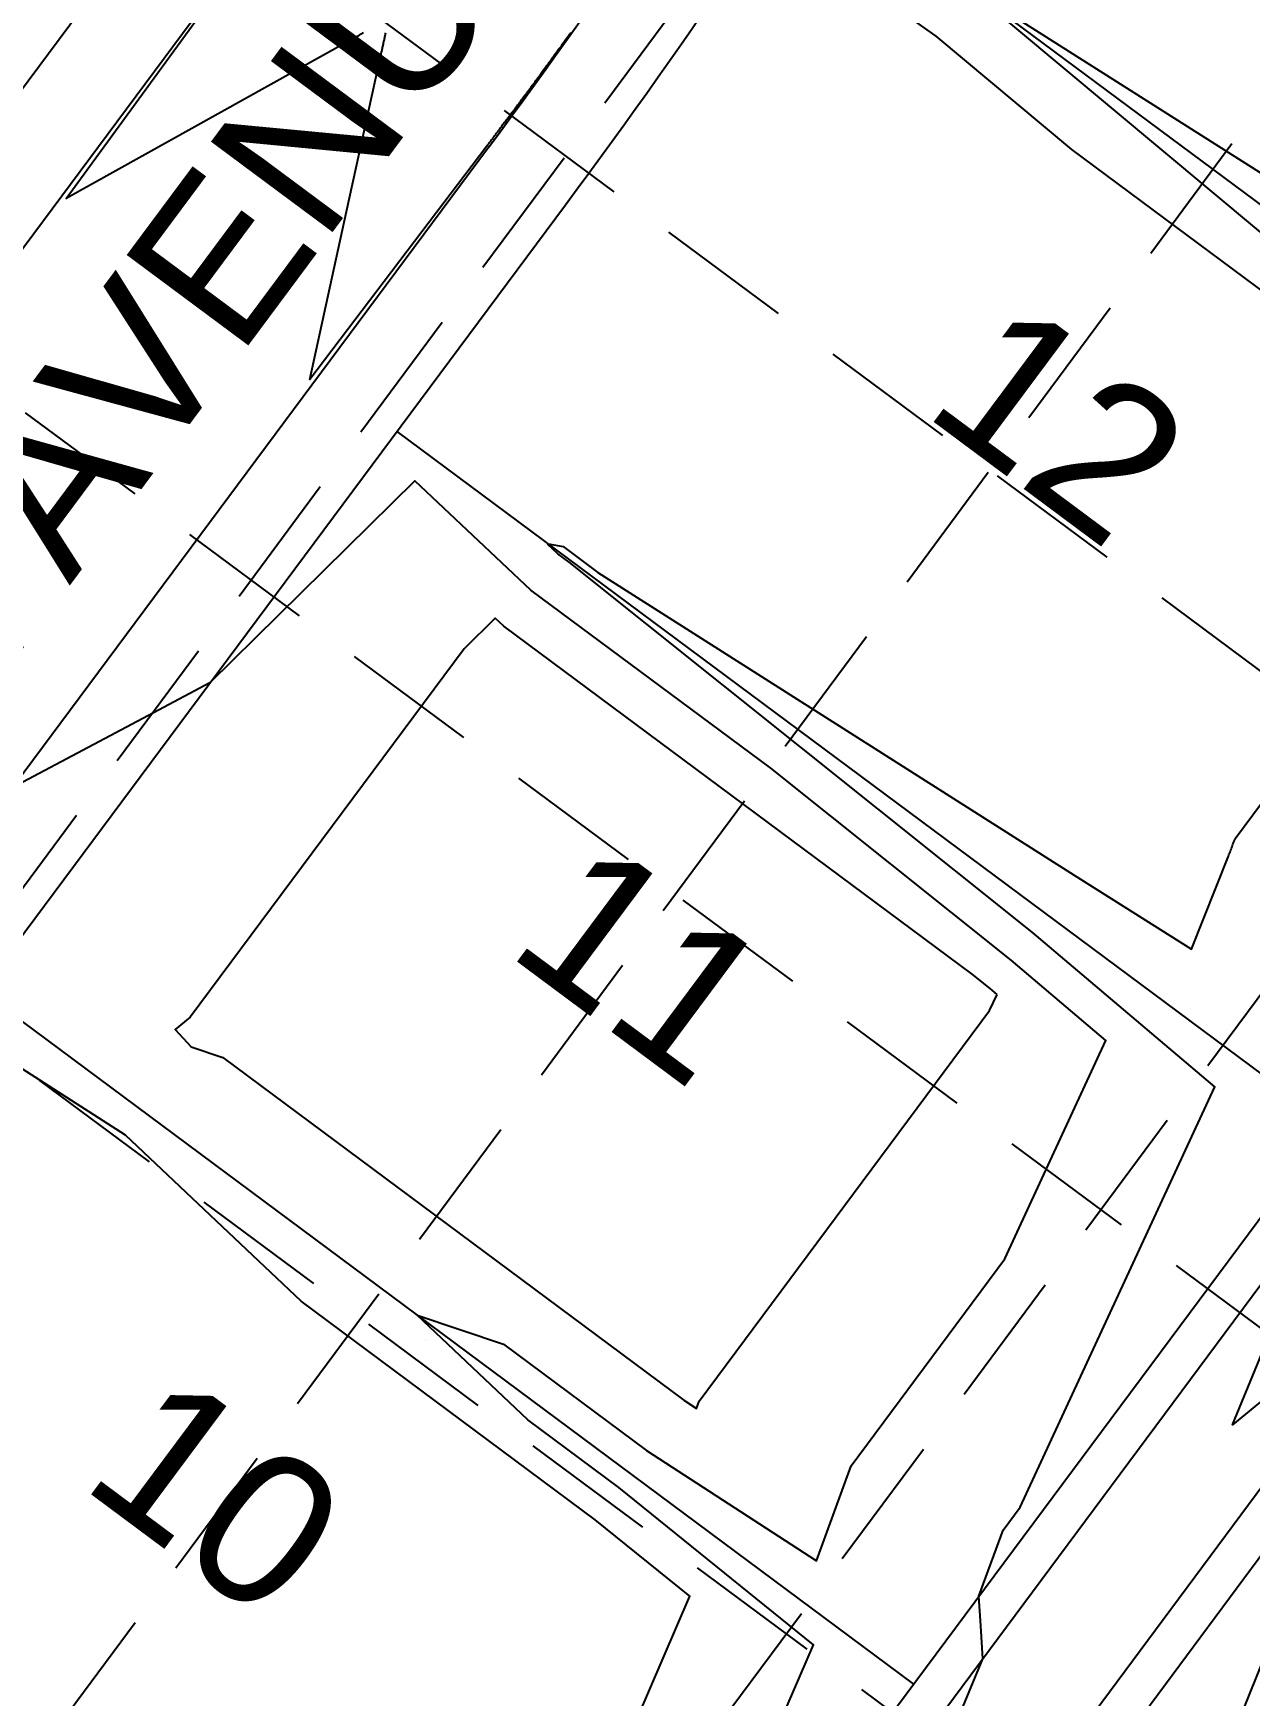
# Model space of a CAD drawing. Header units: feet. Extents: x 2260 to 6199, y 3666 to 7344.
# Drawn here: x 3555.1 to 3675.4, y 6268.5 to 6433.1 of the extents above; entities that cross this region are included whole.
import ezdxf
from ezdxf.enums import TextEntityAlignment as Align

# ---------------------------------------------------------------- set-up
doc = ezdxf.new("R2010")
doc.units = ezdxf.units.FT
doc.header["$LTSCALE"] = 40
doc.header["$MEASUREMENT"] = 0
doc.linetypes.add('HIDDEN', pattern=[0.375, 0.25, -0.125])
for name, color, linetype in [('EOP-PROP', 4, 'CONTINUOUS'), ('FLOW-ARROWS', 253, 'CONTINUOUS'), ('GRID', 254, 'HIDDEN'), ('LOT-NOS', 4, 'CONTINUOUS'), ('lots-line', 4, 'CONTINUOUS'), ('PC', 43, 'CONTINUOUS'), ('ST-ROW', 2, 'CONTINUOUS'), ('STREET-NAME', 3, 'CONTINUOUS')]:
    doc.layers.add(name, color=color, linetype=linetype)
doc.styles.get("Standard").update_dxf_attribs({"font": 'ARIAL.TTF'})

msp = doc.modelspace()

# ---------------------------------------------------------------- linework, layer by layer
at = {"layer": 'EOP-PROP', "color": 7}
for p, q in [((3575.21, 6440.26), (3291.97, 6059.19)), ((3600.09, 6421.76), (3316.84, 6040.68)), ((3419.91, 5963.95), (3703.22, 6345.1)), ((3429.54, 5956.78), (3712.86, 6337.95))]:
    msp.add_line(p, q, dxfattribs=at)
msp.add_arc((3092.69, 6798.92), 632.23, 323.37652, 334.52686, dxfattribs=at)
at = {"layer": 'FLOW-ARROWS', "color": 7}
for points in [[(3672.32, 6420.55, 0, 1.67, 0), (3668.31, 6423.54, 0, 0, 0), (3658.38, 6430.93, 0, 0, 0)], [(3618.96, 6410.83, 0, 1.67, 0), (3615.36, 6407.36, 0, 0, 0), (3610.22, 6402.42, 0, 0, 0)], [(3607.99, 6391.3, 0, 1.67, 0), (3608.94, 6396.21, 0, 0, 0), (3609.49, 6399.06, 0, 0, 0)], [(3634.81, 6361.71, 0, 1.67, 0), (3630.8, 6364.7, 0, 0, 0), (3620.86, 6372.1, 0, 0, 0)], [(3552.64, 6337.5, 0, 1.67, 0), (3556.66, 6334.51, 0, 0, 0), (3562.47, 6330.18, 0, 0, 0)], [(3593.84, 6303.81, 0, 1.67, 0), (3589.83, 6306.79, 0, 0, 0), (3579.89, 6314.19, 0, 0, 0)]]:
    msp.add_lwpolyline(points, format="xyseb", dxfattribs=at)
at = {"layer": 'GRID', "linetype": 'HIDDEN', "ltscale": 1.35}
for p, q in [((3981.42, 6925.01), (2891.93, 5455.31)), ((4023.39, 6893.89), (2933.91, 5424.19)), ((4065.21, 6862.27), (2976.02, 5392.97)), ((3146.15, 6763.08), (5748.58, 4833.91)), ((3115.04, 6721.11), (5717.47, 4791.93)), ((3083.92, 6679.13), (5686.35, 4749.96))]:
    msp.add_line(p, q, dxfattribs=at)
at = {"layer": 'lots-line', "color": 7}
for p, q in [((3631.14, 6449.81), (3723.6, 6381.08)), ((3591.03, 6393.65), (3683.33, 6325.04)), ((3416.7, 5966.34), (3700.01, 6347.49)), ((3549.87, 6338.27), (3642.17, 6269.67)), ((3432.75, 5954.4), (3716.07, 6335.56))]:
    msp.add_line(p, q, dxfattribs=at)
at = {"layer": 'PC', "color": 43, "flags": 128}
for points, elevation in [([(3692.06, 6396.11), (3657.82, 6421.56), (3644.41, 6432.77), (3628.94, 6443.74)], 564), ([(3587.73, 6433.1), (3587.65, 6433.06), (3587.58, 6433.02), (3587.49, 6432.97), (3587.41, 6432.93), (3587.34, 6432.88), (3587.26, 6432.84), (3587.18, 6432.79), (3587.1, 6432.75), (3587.02, 6432.71), (3586.95, 6432.66), (3586.87, 6432.62), (3586.8, 6432.58), (3586.72, 6432.54), (3586.64, 6432.49), (3586.53, 6432.43), (3586.46, 6432.39), (3586.38, 6432.35), (3586.3, 6432.31), (3586.23, 6432.26), (3586.15, 6432.22), (3586.08, 6432.18), (3558.33, 6416.71), (3575.38, 6440.13)], 564), ([(3681.27, 6409.39), (3647.22, 6437.85), (3697.73, 6405.78)], 563), ([(3608.24, 6433.1), (3608.14, 6432.96), (3608.12, 6432.94), (3608.02, 6432.8), (3608, 6432.77), (3607.98, 6432.75), (3607.88, 6432.61), (3607.87, 6432.59), (3607.77, 6432.45), (3607.67, 6432.32), (3607.65, 6432.29), (3607.63, 6432.26), (3607.53, 6432.13), (3607.43, 6431.99), (3607.41, 6431.97), (3607.39, 6431.94), (3607.3, 6431.8), (3607.28, 6431.77), (3607.18, 6431.64), (3607.08, 6431.51), (3607.06, 6431.48), (3607.04, 6431.45), (3606.94, 6431.32), (3606.92, 6431.29), (3606.82, 6431.16), (3606.73, 6431.03), (3606.71, 6431), (3606.61, 6430.87), (3606.59, 6430.83), (3606.56, 6430.8), (3606.47, 6430.67), (3606.45, 6430.64), (3606.35, 6430.51), (3606.33, 6430.48), (3606.23, 6430.35), (3606.21, 6430.32), (3606.12, 6430.19), (3606.09, 6430.15), (3606, 6430.03), (3605.97, 6429.99), (3605.88, 6429.87), (3605.79, 6429.74), (3605.76, 6429.71), (3605.73, 6429.67), (3605.64, 6429.54), (3605.55, 6429.42), (3605.52, 6429.38), (3605.43, 6429.26), (3605.41, 6429.22), (3605.38, 6429.18), (3605.29, 6429.06), (3605.2, 6428.94), (3605.17, 6428.9), (3605.08, 6428.78), (3605.05, 6428.74), (3605.02, 6428.7), (3604.93, 6428.58), (3604.84, 6428.46), (3604.81, 6428.42), (3604.78, 6428.38), (3604.69, 6428.26), (3604.61, 6428.14), (3604.58, 6428.1), (3604.49, 6427.98), (3604.46, 6427.93), (3604.42, 6427.89), (3604.34, 6427.77), (3604.3, 6427.73), (3604.22, 6427.61), (3604.13, 6427.5), (3604.1, 6427.45), (3604.01, 6427.34), (3603.98, 6427.29), (3603.9, 6427.18), (3603.86, 6427.13), (3603.83, 6427.08), (3603.74, 6426.97), (3603.71, 6426.92), (3603.62, 6426.81), (3603.59, 6426.76), (3603.5, 6426.65), (3603.42, 6426.54), (3603.38, 6426.49), (3603.35, 6426.44), (3603.26, 6426.33), (3603.23, 6426.28), (3603.14, 6426.17), (3603.06, 6426.06), (3603.03, 6426.01), (3602.99, 6425.96), (3602.91, 6425.85), (3602.83, 6425.74), (3602.79, 6425.69), (3602.75, 6425.64), (3602.67, 6425.53), (3602.59, 6425.42), (3602.55, 6425.37), (3602.51, 6425.31), (3602.43, 6425.21), (3602.39, 6425.15), (3602.31, 6425.05), (3602.27, 6424.99), (3602.19, 6424.89), (3602.15, 6424.83), (3602.07, 6424.73), (3602.03, 6424.67), (3601.95, 6424.57), (3601.9, 6424.51), (3601.83, 6424.41), (3601.75, 6424.31), (3601.71, 6424.25), (3601.66, 6424.19), (3601.59, 6424.09), (3601.54, 6424.03), (3601.47, 6423.93), (3601.39, 6423.83), (3601.35, 6423.77), (3601.3, 6423.71), (3601.23, 6423.61), (3601.15, 6423.51), (3601.11, 6423.45), (3601.06, 6423.39), (3600.99, 6423.29), (3600.91, 6423.19), (3600.87, 6423.13), (3600.79, 6423.03), (3600.75, 6422.97), (3600.7, 6422.91), (3600.62, 6422.81), (3600.55, 6422.71), (3600.5, 6422.65), (3600.46, 6422.59), (3600.38, 6422.49), (3600.31, 6422.4), (3600.26, 6422.33), (3600.21, 6422.27), (3600.14, 6422.17), (3600.07, 6422.08), (3600.02, 6422.01), (3599.97, 6421.94), (3599.93, 6421.89), (3593.5, 6413.42), (3582.41, 6398.81), (3586.06, 6415.41), (3589.23, 6429.84), (3589.25, 6429.92), (3589.25, 6429.94), (3589.27, 6430.03), (3589.29, 6430.11), (3589.3, 6430.14), (3589.31, 6430.22), (3589.33, 6430.31), (3589.34, 6430.33), (3589.36, 6430.42), (3589.38, 6430.5), (3589.38, 6430.52), (3589.4, 6430.61), (3589.42, 6430.7), (3589.42, 6430.72), (3589.44, 6430.8), (3589.46, 6430.89), (3589.48, 6430.98), (3589.49, 6431), (3589.5, 6431.08), (3589.52, 6431.17), (3589.53, 6431.19), (3589.55, 6431.28), (3589.57, 6431.37), (3589.57, 6431.38), (3589.59, 6431.47), (3589.61, 6431.56), (3589.61, 6431.58), (3589.63, 6431.67), (3589.65, 6431.75), (3589.65, 6431.77), (3589.67, 6431.86), (3589.69, 6431.95), (3589.7, 6431.96), (3589.72, 6432.05), (3589.73, 6432.14), (3589.75, 6432.23), (3589.76, 6432.25), (3589.78, 6432.34), (3589.8, 6432.43), (3589.8, 6432.44), (3589.82, 6432.53), (3589.84, 6432.62), (3589.84, 6432.63), (3589.86, 6432.72), (3589.88, 6432.81), (3589.88, 6432.83), (3589.9, 6432.92), (3589.92, 6433.01), (3589.92, 6433.02), (3589.94, 6433.11)], 564), ([(3621.41, 6248.41), (3632.26, 6273.56), (3613.01, 6289.12), (3603.99, 6295.83), (3593.04, 6306.18), (3601.58, 6303.31), (3615.74, 6292.79), (3632.56, 6281.88), (3635.99, 6291.28), (3651.2, 6311.76), (3661.2, 6333.37), (3651.81, 6341.31), (3628.03, 6360.31), (3604.29, 6377.96), (3592.82, 6388.77), (3572.54, 6368.77), (3566.95, 6365.8), (3552.98, 6358.38)], 565), ([(3644.17, 6260.46), (3649.01, 6272.17), (3648.82, 6275.42), (3648.64, 6278.38), (3651.02, 6284.91), (3652.72, 6287.18), (3671.97, 6328.8), (3653.89, 6344.11), (3608.08, 6380.7), (3606.95, 6381.54), (3605.97, 6382.46), (3606, 6382.52), (3607.49, 6382.26), (3610.93, 6379.7), (3658.07, 6349.73), (3669.67, 6342.41), (3673.32, 6351.62), (3673.37, 6351.76), (3673.42, 6351.89), (3673.48, 6352.02), (3673.53, 6352.15), (3673.58, 6352.28), (3673.63, 6352.41), (3673.68, 6352.54), (3673.73, 6352.66), (3673.77, 6352.79), (3673.82, 6352.92), (3673.87, 6353.04), (3673.92, 6353.16), (3673.96, 6353.29), (3674.01, 6353.41), (3694.8, 6381.38)], 564), ([(3650.43, 6337.93), (3649.74, 6338.52), (3647.98, 6339.93), (3601.63, 6374.38), (3600.78, 6375.18), (3597.71, 6372.15), (3570.59, 6335.67), (3569.11, 6334.45), (3570.68, 6332.74), (3573.81, 6331.69), (3619.45, 6297.77), (3620.69, 6296.96), (3620.95, 6297.66), (3649.69, 6336.33), (3650.43, 6337.93)], 566), ([(3614.74, 6266.11), (3620.03, 6278.36), (3610.65, 6285.94), (3581.56, 6307.56), (3564.18, 6324), (3553.97, 6330.55)], 566), ([(3681.08, 6301.36), (3673.71, 6295.34), (3681.39, 6313.91)], 563), ([(3674.94, 6267.48), (3678.3, 6275.86)], 563)]:
    msp.add_lwpolyline(points, dxfattribs=dict(at, elevation=elevation))
at = {"layer": 'ST-ROW', "color": 7}
for p, q in [((3284.35, 6064.86), (3567.59, 6445.92)), ((3324.46, 6035.01), (3607.72, 6416.09))]:
    msp.add_line(p, q, dxfattribs=at)
msp.add_arc((3092.69, 6798.92), 641.73, 323.37652, 334.52686, dxfattribs=at)

# ---------------------------------------------------------------- texts
at = {"layer": 'LOT-NOS', "color": 7}
for s, p in [('12', (3656.7, 6394.61)), ('11', (3615.48, 6341.19)), ('10', (3573.33, 6288.46))]:
    msp.add_text(s, height=15, rotation=323.3354, dxfattribs=at).set_placement(p, align=Align.MIDDLE_CENTER)
at = {"layer": 'STREET-NAME', "color": 7}
msp.add_text('WOODLAWN AVENUE', height=15, rotation=53.3765, dxfattribs=at).set_placement((3478.79, 6270.93))

doc.saveas('drawing.dxf')
